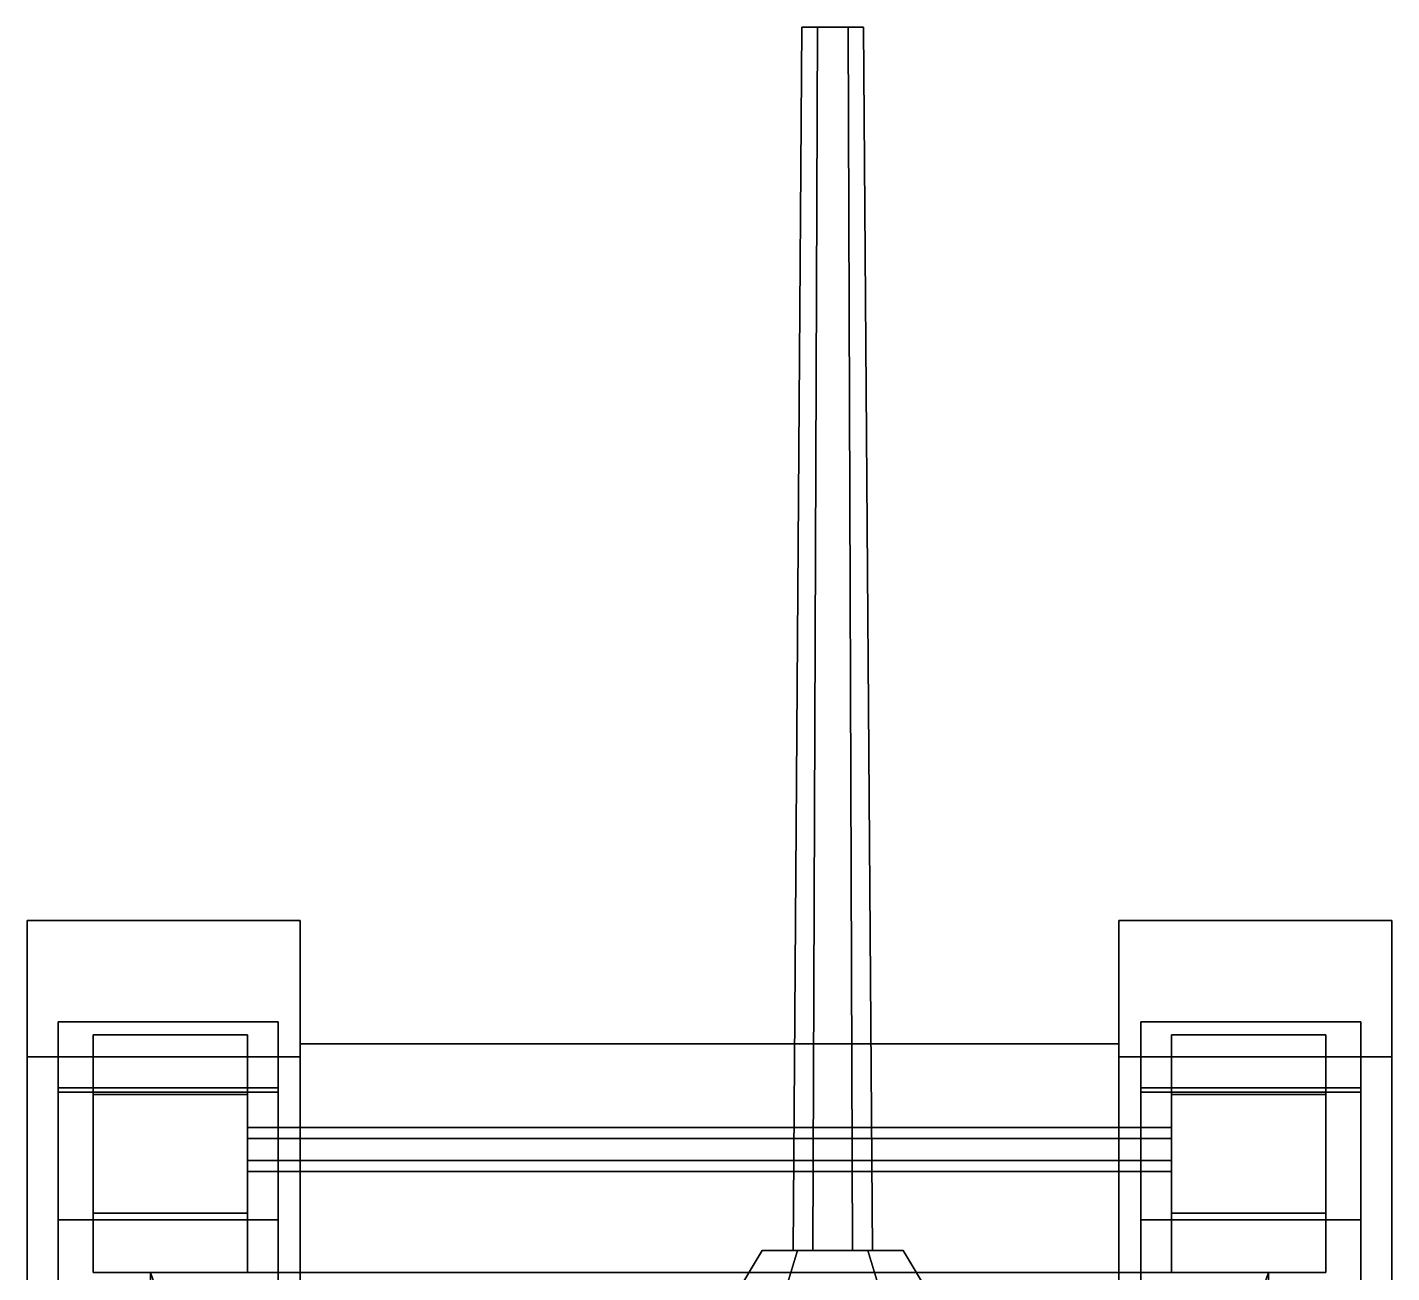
# Model space of a CAD drawing. Extents: x -1.55 to 1.55, y -2.96 to 5.2.
# Drawn here: x -1.55 to 1.55, y 2.37 to 5.2 of the extents above; entities that cross this region are included whole.
import ezdxf

# ---------------------------------------------------------------- set-up
doc = ezdxf.new("R2010")
doc.units = 0
doc.layers.get('0').update_dxf_attribs({"linetype": 'CONTINUOUS'})
for name, color, linetype in [('GUN', 1, 'CONTINUOUS'), ('MUDGUARDS', 4, 'CONTINUOUS'), ('SLEEVE', 5, 'CONTINUOUS'), ('TRACKS', 6, 'CONTINUOUS'), ('WHEELS', 2, 'CONTINUOUS')]:
    doc.layers.add(name, color=color, linetype=linetype)

msp = doc.modelspace()

# ---------------------------------------------------------------- linework, layer by layer
for points in [[(-0.93, 2.32, 0.38), (-0.93, -2.39, 0.38), (-0.93, -2.89, 0.84), (-0.93, 2.89, 0.71)], [(0.93, 2.89, 0.71), (0.93, 2.32, 0.38), (-0.93, 2.32, 0.38), (-0.93, 2.89, 0.71)], [(-0.93, 2.89, 0.71), (-0.93, -2.89, 0.84), (-0.93, -2.6, 1.11), (-0.93, 2.37, 1.11)], [(0.93, 2.37, 1.11), (0.93, 2.89, 0.71), (-0.93, 2.89, 0.71), (-0.93, 2.37, 1.11)], [(0.93, -2.89, 0.84), (0.93, -2.39, 0.38), (0.93, 2.32, 0.38), (0.93, 2.89, 0.71)], [(0.93, -2.6, 1.11), (0.93, -2.89, 0.84), (0.93, 2.89, 0.71), (0.93, 2.37, 1.11)], [(-1.27, 2.37, 1.11), (-1.27, -0.17, 1.11), (-0.87, -0.17, 1.96), (-0.87, 1.25, 1.96)], [(0.87, 1.25, 1.96), (1.27, 2.37, 1.11), (-1.27, 2.37, 1.11), (-0.87, 1.25, 1.96)], [(-0.93, 2.37, 1.11), (-0.93, -2.6, 1.11), (-1.27, -2.6, 1.11), (-1.27, 2.37, 1.11)], [(0.87, -0.17, 1.96), (1.27, -0.17, 1.11), (1.27, 2.37, 1.11), (0.87, 1.25, 1.96)], [(1.27, 2.37, 1.11), (1.27, -2.6, 1.11), (0.93, -2.6, 1.11), (0.93, 2.37, 1.11)]]:
    msp.add_3dface(points)
at = {"layer": 'GUN'}
for points in [[(0.245, 5.2, 1.6406), (0.21, 5.2, 1.58), (0.19, 2.42, 1.58), (0.235, 2.42, 1.6579)], [(0.21, 5.2, 1.58), (0.245, 5.2, 1.5194), (0.235, 2.42, 1.5021), (0.19, 2.42, 1.58)], [(0.35, 5.2, 1.58), (0.21, 5.2, 1.58), (0.245, 5.2, 1.6406), (0.315, 5.2, 1.6406)], [(0.315, 5.2, 1.5194), (0.245, 5.2, 1.5194), (0.21, 5.2, 1.58), (0.35, 5.2, 1.58)], [(0.315, 5.2, 1.6406), (0.245, 5.2, 1.6406), (0.235, 2.42, 1.6579), (0.325, 2.42, 1.6579)], [(0.245, 5.2, 1.5194), (0.315, 5.2, 1.5194), (0.325, 2.42, 1.5021), (0.235, 2.42, 1.5021)], [(0.35, 5.2, 1.58), (0.315, 5.2, 1.6406), (0.325, 2.42, 1.6579), (0.37, 2.42, 1.58)], [(0.315, 5.2, 1.5194), (0.35, 5.2, 1.58), (0.37, 2.42, 1.58), (0.325, 2.42, 1.5021)]]:
    msp.add_3dface(points, dxfattribs=at)
at = {"layer": 'MUDGUARDS'}
for points in [[(-0.93, 2.86, 1.11), (-0.93, 3.17, 0.76), (-1.55, 3.17, 0.76), (-1.55, 2.86, 1.11)], [(-1.55, 2.86, 1.11), (-1.55, 3.17, 0.76), (-0.93, 3.17, 0.76), (-0.93, 2.86, 1.11)], [(-0.93, 2.37, 1.11), (-0.93, 2.89, 0.71), (-0.93, 3.17, 0.76), (-0.93, 2.86, 1.11)], [(-0.93, 2.86, 1.11), (-0.93, 3.17, 0.76), (-0.93, 2.89, 0.71), (-0.93, 2.37, 1.11)], [(1.55, 2.86, 1.11), (1.55, 3.17, 0.76), (0.93, 3.17, 0.76), (0.93, 2.86, 1.11)], [(0.93, 2.86, 1.11), (0.93, 3.17, 0.76), (1.55, 3.17, 0.76), (1.55, 2.86, 1.11)], [(0.93, 2.37, 1.11), (0.93, 2.89, 0.71), (0.93, 3.17, 0.76), (0.93, 2.86, 1.11)], [(0.93, 2.86, 1.11), (0.93, 3.17, 0.76), (0.93, 2.89, 0.71), (0.93, 2.37, 1.11)], [(-0.93, -2.7, 1.11), (-0.93, 2.86, 1.11), (-1.55, 2.86, 1.11), (-1.55, -2.7, 1.11)], [(-1.55, -2.7, 1.11), (-1.55, 2.86, 1.11), (-0.93, 2.86, 1.11), (-0.93, -2.7, 1.11)], [(0.93, -2.7, 1.11), (0.93, 2.86, 1.11), (1.55, 2.86, 1.11), (1.55, -2.7, 1.11)], [(1.55, -2.7, 1.11), (1.55, 2.86, 1.11), (0.93, 2.86, 1.11), (0.93, -2.7, 1.11)]]:
    msp.add_3dface(points, dxfattribs=at)
at = {"layer": 'SLEEVE'}
for points in [[(0.2, 2.42, 1.7186), (0.12, 2.42, 1.58), (0.06, 2.32, 1.58), (0.17, 2.32, 1.7705)], [(0.12, 2.42, 1.58), (0.2, 2.42, 1.4414), (0.17, 2.32, 1.3895), (0.06, 2.32, 1.58)], [(0.44, 2.42, 1.58), (0.12, 2.42, 1.58), (0.2, 2.42, 1.7186), (0.36, 2.42, 1.7186)], [(0.36, 2.42, 1.4414), (0.2, 2.42, 1.4414), (0.12, 2.42, 1.58), (0.44, 2.42, 1.58)], [(0.36, 2.42, 1.7186), (0.2, 2.42, 1.7186), (0.17, 2.32, 1.7705), (0.39, 2.32, 1.7705)], [(0.2, 2.42, 1.4414), (0.36, 2.42, 1.4414), (0.39, 2.32, 1.3895), (0.17, 2.32, 1.3895)], [(0.44, 2.42, 1.58), (0.36, 2.42, 1.7186), (0.39, 2.32, 1.7705), (0.5, 2.32, 1.58)], [(0.36, 2.42, 1.4414), (0.44, 2.42, 1.58), (0.5, 2.32, 1.58), (0.39, 2.32, 1.3895)]]:
    msp.add_3dface(points, dxfattribs=at)
at = {"layer": 'TRACKS'}
for points in [[(-1.48, 2.78, 0.4), (-1.48, 2.94, 0.67), (-0.98, 2.94, 0.67), (-0.98, 2.78, 0.4)], [(-0.98, 2.78, 0.4), (-0.98, 2.94, 0.67), (-1.48, 2.94, 0.67), (-1.48, 2.78, 0.4)], [(-1.48, 2.94, 0.67), (-1.48, 2.79, 0.93), (-0.98, 2.79, 0.93), (-0.98, 2.94, 0.67)], [(-0.98, 2.94, 0.67), (-0.98, 2.79, 0.93), (-1.48, 2.79, 0.93), (-1.48, 2.94, 0.67)], [(0.98, 2.78, 0.4), (0.98, 2.94, 0.67), (1.48, 2.94, 0.67), (1.48, 2.78, 0.4)], [(1.48, 2.78, 0.4), (1.48, 2.94, 0.67), (0.98, 2.94, 0.67), (0.98, 2.78, 0.4)], [(0.98, 2.94, 0.67), (0.98, 2.79, 0.93), (1.48, 2.79, 0.93), (1.48, 2.94, 0.67)], [(1.48, 2.94, 0.67), (1.48, 2.79, 0.93), (0.98, 2.79, 0.93), (0.98, 2.94, 0.67)], [(-0.98, 2.79, 0.93), (-0.98, 2.49, 0.93), (-1.48, 2.49, 0.93), (-1.48, 2.79, 0.93)], [(-1.48, 2.79, 0.93), (-1.48, 2.49, 0.93), (-0.98, 2.49, 0.93), (-0.98, 2.79, 0.93)], [(1.48, 2.79, 0.93), (1.48, 2.49, 0.93), (0.98, 2.49, 0.93), (0.98, 2.79, 0.93)], [(0.98, 2.79, 0.93), (0.98, 2.49, 0.93), (1.48, 2.49, 0.93), (1.48, 2.79, 0.93)], [(-1.48, 1.87), (-1.48, 2.78, 0.4), (-0.98, 2.78, 0.4), (-0.98, 1.87)], [(-0.98, 1.87), (-0.98, 2.78, 0.4), (-1.48, 2.78, 0.4), (-1.48, 1.87)], [(0.98, 1.87), (0.98, 2.78, 0.4), (1.48, 2.78, 0.4), (1.48, 1.87)], [(1.48, 1.87), (1.48, 2.78, 0.4), (0.98, 2.78, 0.4), (0.98, 1.87)], [(-1.48, 2.49, 0.93), (-1.48, 1.87, 0.89), (-0.98, 1.87, 0.89), (-0.98, 2.49, 0.93)], [(-0.98, 2.49, 0.93), (-0.98, 1.87, 0.89), (-1.48, 1.87, 0.89), (-1.48, 2.49, 0.93)], [(1.48, 2.49, 0.93), (1.48, 1.87, 0.89), (0.98, 1.87, 0.89), (0.98, 2.49, 0.93)], [(0.98, 2.49, 0.93), (0.98, 1.87, 0.89), (1.48, 1.87, 0.89), (1.48, 2.49, 0.93)]]:
    msp.add_3dface(points, dxfattribs=at)
at = {"layer": 'WHEELS'}
for points in [[(-1.05, 2.775, 0.9038), (-1.05, 2.91, 0.67), (-1.4, 2.91, 0.67), (-1.4, 2.775, 0.9038)], [(-1.05, 2.91, 0.67), (-1.05, 2.775, 0.4362), (-1.4, 2.775, 0.4362), (-1.4, 2.91, 0.67)], [(-1.4, 2.505, 0.9038), (-1.4, 2.775, 0.9038), (-1.4, 2.91, 0.67), (-1.4, 2.37, 0.67)], [(-1.4, 2.37, 0.67), (-1.4, 2.91, 0.67), (-1.4, 2.775, 0.4362), (-1.4, 2.505, 0.4362)], [(-1.05, 2.37, 0.67), (-1.05, 2.91, 0.67), (-1.05, 2.775, 0.9038), (-1.05, 2.505, 0.9038)], [(-1.05, 2.505, 0.4362), (-1.05, 2.775, 0.4362), (-1.05, 2.91, 0.67), (-1.05, 2.37, 0.67)], [(1.05, 2.505, 0.9038), (1.05, 2.775, 0.9038), (1.05, 2.91, 0.67), (1.05, 2.37, 0.67)], [(1.4, 2.775, 0.9038), (1.4, 2.91, 0.67), (1.05, 2.91, 0.67), (1.05, 2.775, 0.9038)], [(1.05, 2.37, 0.67), (1.05, 2.91, 0.67), (1.05, 2.775, 0.4362), (1.05, 2.505, 0.4362)], [(1.4, 2.91, 0.67), (1.4, 2.775, 0.4362), (1.05, 2.775, 0.4362), (1.05, 2.91, 0.67)], [(1.4, 2.37, 0.67), (1.4, 2.91, 0.67), (1.4, 2.775, 0.9038), (1.4, 2.505, 0.9038)], [(1.4, 2.505, 0.4362), (1.4, 2.775, 0.4362), (1.4, 2.91, 0.67), (1.4, 2.37, 0.67)], [(-1.05, 2.505, 0.9038), (-1.05, 2.775, 0.9038), (-1.4, 2.775, 0.9038), (-1.4, 2.505, 0.9038)], [(-1.05, 2.775, 0.4362), (-1.05, 2.505, 0.4362), (-1.4, 2.505, 0.4362), (-1.4, 2.775, 0.4362)], [(1.4, 2.775, 0.4362), (1.4, 2.505, 0.4362), (1.05, 2.505, 0.4362), (1.05, 2.775, 0.4362)], [(1.4, 2.505, 0.9038), (1.4, 2.775, 0.9038), (1.05, 2.775, 0.9038), (1.05, 2.505, 0.9038)], [(1.05, 2.675, 0.7133), (1.05, 2.7, 0.67), (-1.05, 2.7, 0.67), (-1.05, 2.675, 0.7133)], [(1.05, 2.7, 0.67), (1.05, 2.675, 0.6267), (-1.05, 2.675, 0.6267), (-1.05, 2.7, 0.67)], [(1.05, 2.625, 0.7133), (1.05, 2.675, 0.7133), (-1.05, 2.675, 0.7133), (-1.05, 2.625, 0.7133)], [(1.05, 2.675, 0.6267), (1.05, 2.625, 0.6267), (-1.05, 2.625, 0.6267), (-1.05, 2.675, 0.6267)], [(1.05, 2.6, 0.67), (1.05, 2.625, 0.7133), (-1.05, 2.625, 0.7133), (-1.05, 2.6, 0.67)], [(1.05, 2.625, 0.6267), (1.05, 2.6, 0.67), (-1.05, 2.6, 0.67), (-1.05, 2.625, 0.6267)], [(-1.05, 2.37, 0.67), (-1.05, 2.505, 0.9038), (-1.4, 2.505, 0.9038), (-1.4, 2.37, 0.67)], [(-1.05, 2.505, 0.4362), (-1.05, 2.37, 0.67), (-1.4, 2.37, 0.67), (-1.4, 2.505, 0.4362)], [(1.4, 2.37, 0.67), (1.4, 2.505, 0.9038), (1.05, 2.505, 0.9038), (1.05, 2.37, 0.67)], [(1.4, 2.505, 0.4362), (1.4, 2.37, 0.67), (1.05, 2.37, 0.67), (1.05, 2.505, 0.4362)]]:
    msp.add_3dface(points, dxfattribs=at)

doc.saveas('drawing.dxf')
